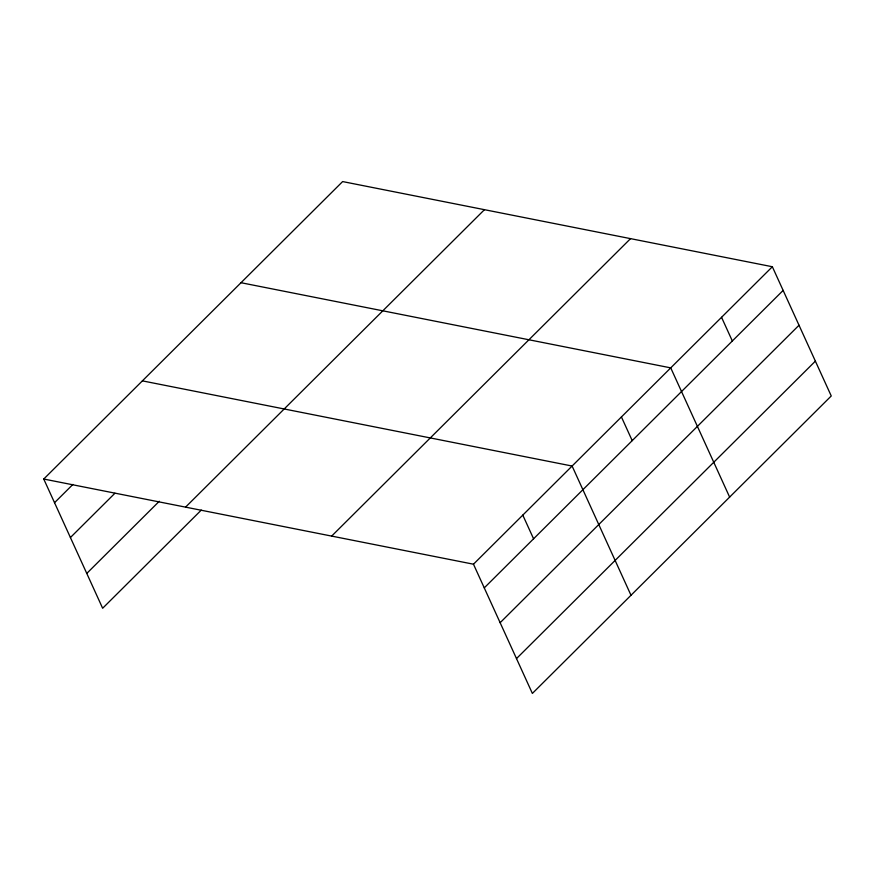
<?xml version="1.0" encoding="UTF-8"?>
<svg xmlns="http://www.w3.org/2000/svg" width="875" height="875" viewBox="0 0 875 875"><rect width="100%" height="100%" fill="white"/><g stroke="black" fill="none" stroke-linecap="round" stroke-linejoin="round"><path stroke-width="1.31" d="M43.75 479.03L342.628 181.573L772.352 266.744L831.25 395.97L532.372 693.427L473.473 564.2L43.75 479.03L102.648 608.256L201.272 510.103M54.534 502.709L72.909 484.422M70.416 537.534L114.898 493.27M86.767 573.431L159.294 501.255M185.555 507.139L484.444 209.683M331.669 536.091L630.547 238.634M473.473 564.2L772.352 266.744M484.269 587.869L783.147 290.412M500.139 622.705L799.017 325.248M516.491 658.591L815.38 361.134M241.008 282.713L670.742 367.872L729.63 497.098M142.384 380.866L572.108 466.036L630.995 595.263M721.547 317.308L732.331 340.977M621.425 416.959L632.209 440.628M522.791 515.112L533.575 538.792"/></g></svg>
